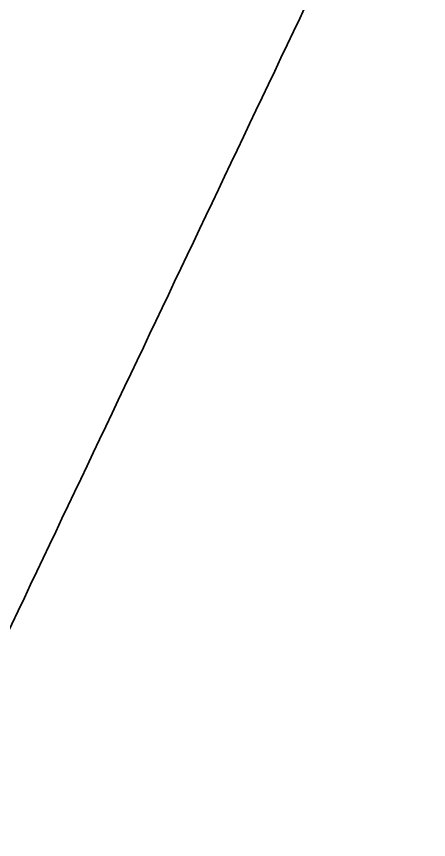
# Model space of a CAD drawing. Header units: millimetres. Extents: x 0 to 3661, y -1188 to 730.
# Drawn here: x 1982.806 to 1982.81814, y 671.84342 to 671.8677 of the extents above; entities that cross this region are included whole.
import ezdxf

# ---------------------------------------------------------------- set-up
doc = ezdxf.new("R2010")
doc.units = ezdxf.units.MM
doc.layers.add('Blocks', color=7, linetype='Continuous')
doc.layers.add('Blocks$Inner', color=7, linetype='Continuous', lineweight=25, true_color=0x007f00)
doc.layers.add('Blocks$Outline', color=7, linetype='Continuous', lineweight=35, true_color=0xff3f3f)

# ---------------------------------------------------------------- blocks, each defined once
blk = doc.blocks.new('AA10 Dining Table Front')
at = {"layer": 'Blocks$Inner'}
blk.add_rational_spline([(1980.427707, 645.3251), (1980.427045, 646.264923), (1980.42134, 647.495705), (1980.428342, 649.0346), (1980.449293, 651.072745), (1980.514671, 654.151475), (1980.6973, 658.1412), (1980.96112, 661.787395), (1981.311144, 665.059298), (1981.686149, 667.533033), (1982.03272, 669.280522), (1982.296006, 670.374891), (1982.515312, 671.130908), (1982.693378, 671.615577), (1982.782661, 671.80076), (1982.829823, 671.900249)], [0.999999999576, 1, 1, 1, 1, 1, 1, 1, 1, 1, 1, 1, 1, 1, 1, 1], degree=3, knots=[0.759312, 0.759312, 0.759312, 0.759312, 3.578771, 4.451695, 5.375972, 9.693615, 13.689267, 17.356842, 20.659518, 23.559238, 24.86047, 26.00297, 26.935616, 27.220606, 27.551256, 27.551256, 27.551256, 27.551256], dxfattribs=at)
at = {"layer": 'Blocks$Outline'}
blk.add_rational_spline([(1982.829823, 671.900249), (1982.782661, 671.80076), (1982.693378, 671.615577), (1982.515312, 671.130908), (1982.296006, 670.374891), (1982.03272, 669.280522), (1981.686149, 667.533033), (1981.311144, 665.059298), (1980.96112, 661.787395), (1980.6973, 658.1412), (1980.514671, 654.151475), (1980.449293, 651.072745), (1980.428342, 649.0346), (1980.42134, 647.495705), (1980.427045, 646.264923), (1980.427707, 645.3251)], [1, 1, 1, 1, 1, 1, 1, 1, 1, 1, 1, 1, 1, 1, 1, 0.999999999576], degree=3, knots=[-27.551256, -27.551256, -27.551256, -27.551256, -27.220606, -26.935616, -26.00297, -24.86047, -23.559238, -20.659518, -17.356842, -13.689267, -9.693615, -5.375972, -4.451695, -3.578771, -0.759312, -0.759312, -0.759312, -0.759312], dxfattribs=at)

msp = doc.modelspace()

# ---------------------------------------------------------------- block references
at = {"layer": 'Blocks'}
msp.add_blockref('AA10 Dining Table Front', (0, 0), dxfattribs=at)

doc.saveas('drawing.dxf')
